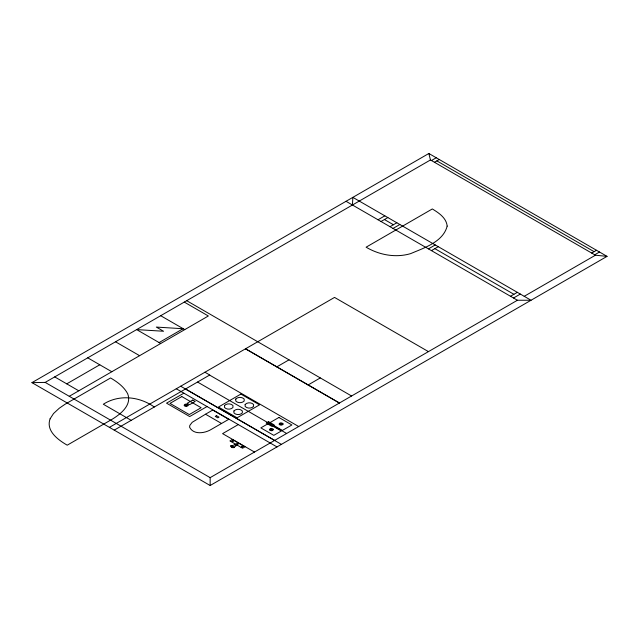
<?xml version="1.0" encoding="UTF-8"?>
<svg xmlns="http://www.w3.org/2000/svg" width="639" height="639" viewBox="0 0 639 639"><rect width="100%" height="100%" fill="white"/><g stroke="black" fill="none" stroke-linecap="round" stroke-linejoin="round"><path stroke-width="0.96" d="M210.151 485.512L607.05 256.367L428.849 153.488L31.95 382.633L210.151 485.512L210.151 477.645L517.414 300.25L531.041 300.25L352.848 197.363L352.44 205.007M205.518 414.216L192.211 422.299L189.823 425.39L189.591 427.203C193.489 435.111 204.863 433.33 211.229 429.432L228.77 419.312L212.731 410.054L205.518 414.216L221.557 423.473M31.95 382.633L45.185 382.402L430.454 159.966L595.42 255.209L607.05 256.367M431.437 160.533L436.253 157.761M434.448 162.274L439.257 159.494M66.744 383.855L99.78 364.781M159.103 342.568L183.161 328.678M69.26 396.3L208.354 315.986L184.296 302.095M378.016 219.768L384.83 215.83M381.02 221.509L387.841 217.572M390.014 226.693L396.827 222.763M393.017 228.435L399.838 224.497M109.421 427.363L334.54 297.415L428.434 351.618M114.229 430.135L209.744 374.997L204.927 372.217M428.442 248.883L435.263 244.945M183.784 393.217L166.539 403.169L189.703 416.54L206.948 406.588M431.453 250.624L438.266 246.686M276.799 366.89L288.98 359.853M238.283 424.576L222.588 433.633L254.482 452.045M308.102 384.958L320.283 377.921M231.19 441.661L233.634 440.247M238.131 442.835L234.681 444.832L230.543 446.126C232.939 450.727 236.566 444.161 239.21 443.466M241.215 447.444L243.667 446.03M241.254 447.468L243.707 446.054M510.513 296.264L517.326 292.327M513.516 297.998L520.338 294.068M591.698 253.06L596.506 250.28M594.701 254.793L599.518 252.014M524.228 296.312L595.42 255.209M183.281 328.75L156.331 327.08L163.552 331.25L136.642 329.604L160.701 343.494M436.852 160.884L594.102 251.67M384.43 219.536L393.424 224.728M434.855 248.651L513.916 294.299M346.026 201.301L517.414 300.25M186.7 300.697L351.578 395.996M245.536 348.774L339.453 402.993M245.504 348.822L339.397 403.025M160.701 315.714L184.759 329.604M209.616 375.093L298.693 426.525M197.563 382.058L286.639 433.482M115.539 341.793L139.598 355.683M185.534 388.999L274.634 440.415M180.677 386.22L281.408 444.377M176.26 388.768L276.991 446.925M87.743 357.84L111.809 371.73M235.687 444.249L229.912 440.918L232.356 439.504L245.025 446.821L242.58 448.235L236.765 444.88M234.92 444.688L236.007 445.311M154.271 407.019C139.534 396.412 118.95 394.207 103.318 404.239L131.203 420.342M54.714 376.906L78.781 390.804M45.185 382.402L210.151 477.645M428.849 153.488L430.454 159.966M50.098 418.817C45.641 430.894 58.117 439.904 67.223 445.183L112.712 418.92C121.075 413.713 132.001 404.91 127.696 393.784C123.974 386.731 117.312 381.914 110.571 377.968L65.082 404.231L59.227 408.265L53.516 413.545L50.098 418.817M447.172 226.102C443.099 241.957 424.24 247.812 410.653 253.619C395.709 258.06 379.366 255.041 366.099 247.189L432.323 208.953C438.777 212.883 446.381 217.899 447.172 226.102M235.767 399.048L235.767 401.012C237.836 403.241 242.101 403.241 244.178 401.012L244.178 399.048C242.101 396.819 237.844 396.819 235.767 399.048M233.922 410.949L233.93 412.914C235.999 415.142 240.264 415.142 242.333 412.914L242.341 410.949C240.256 408.72 235.999 408.72 233.922 410.949M245.152 404.463L245.152 406.436C247.229 408.656 251.486 408.656 253.563 406.436L253.563 404.463C251.486 402.243 247.229 402.243 245.152 404.463M224.537 405.525L224.537 407.498C226.613 409.719 230.871 409.719 232.947 407.498L232.947 405.525C230.871 403.305 226.613 403.305 224.537 405.525M187.243 405.246L186.109 405.901L184.975 405.246L186.109 404.591L187.243 405.246M272.51 429.6L271.375 430.255L270.241 429.6L271.375 428.945L272.51 429.6M282.19 424.016L281.056 424.663L279.922 424.016L281.056 423.361L282.19 424.016M188.098 405.246L187.762 405.917L186.109 406.388L184.455 405.917L184.12 405.246L184.951 404.295L186.109 404.096L187.267 404.295L188.098 405.246M273.364 429.6L272.534 430.558L271.375 430.75L269.722 430.271L269.394 429.6L270.225 428.649L271.375 428.457L273.029 428.937L273.364 429.6M283.045 424.016L282.71 424.679L281.056 425.159L279.403 424.679L279.075 424.016L279.906 423.058L281.056 422.866L282.71 423.345L283.045 424.016M231.11 445.639L231.166 446.142C232.756 448.402 237.412 448.043 231.11 445.639M181.819 396.571L169.99 403.401L189.296 414.551L201.125 407.722L181.819 396.571M192.77 400.062L187.155 403.305L189.559 404.695L195.175 401.452L192.77 400.062M240.887 394.079L218.434 407.043L237.077 417.81L259.538 404.846L240.887 394.079M216.477 415.677L215.263 416.372L217.811 417.85L219.025 417.147L216.477 415.677M233.235 441.174L232.396 440.966L233.235 441.174M268.564 421.684L266.159 423.074L271.775 426.309L274.179 424.919L268.564 421.684M268.38 423.521L260.84 427.874L273.796 435.351L281.336 430.998L268.38 423.521M278.916 417.467L269.41 422.954L282.374 430.446L291.879 424.959L278.916 417.467M242.061 446.262C240.823 446.541 243.227 447.108 242.061 446.262"/></g></svg>
